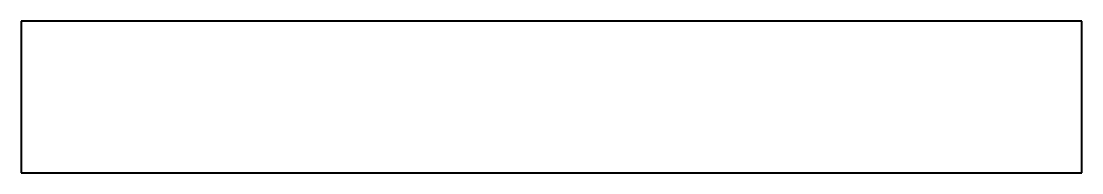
# Model space of a CAD drawing. Header units: inches. Extents: x -14 to 14, y -2.5 to 1.5.
import ezdxf

# ---------------------------------------------------------------- set-up
doc = ezdxf.new("R2010")
doc.units = ezdxf.units.IN
doc.header["$MEASUREMENT"] = 0
doc.layers.add('Visible', color=7, linetype='Continuous', lineweight=40)

msp = doc.modelspace()

# ---------------------------------------------------------------- linework, layer by layer
at = {"layer": 'Visible'}
for p, q in [((-14, 1.5), (-14, -2.5)), ((14, 1.5), (-14, 1.5)), ((14, -2.5), (14, 1.5)), ((-14, -2.5), (14, -2.5))]:
    msp.add_line(p, q, dxfattribs=at)

doc.saveas('drawing.dxf')
